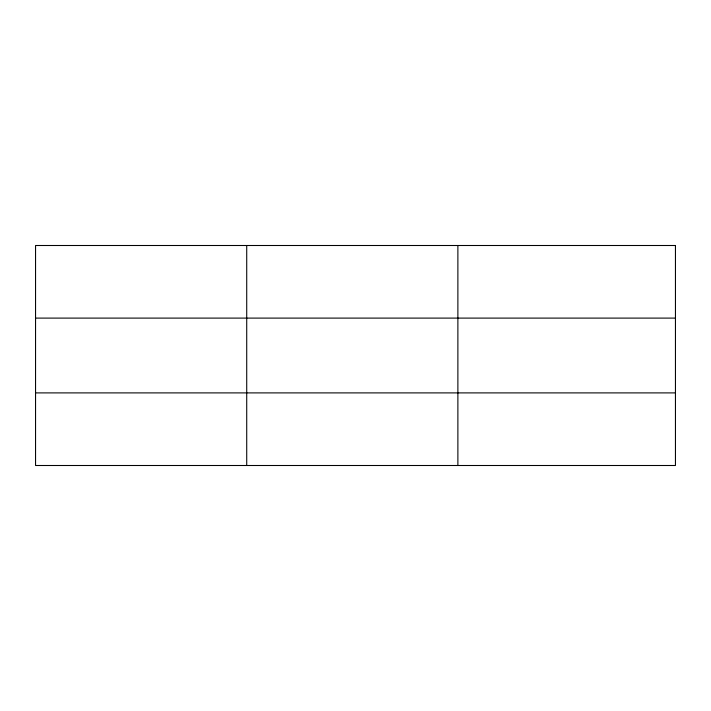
<?xml version="1.0" encoding="UTF-8"?>
<svg xmlns="http://www.w3.org/2000/svg" width="711" height="711" viewBox="0 0 711 711"><rect width="100%" height="100%" fill="white"/><g stroke="black" fill="none" stroke-linecap="round" stroke-linejoin="round"><path stroke-width="1.07" d="M246.717 465.501L246.717 245.499M457.884 465.501L457.884 245.499M35.55 318.101L675.45 318.101M35.55 392.899L675.45 392.899M675.45 245.499L675.45 465.501L35.55 465.501L35.55 245.499L675.45 245.499"/></g></svg>
